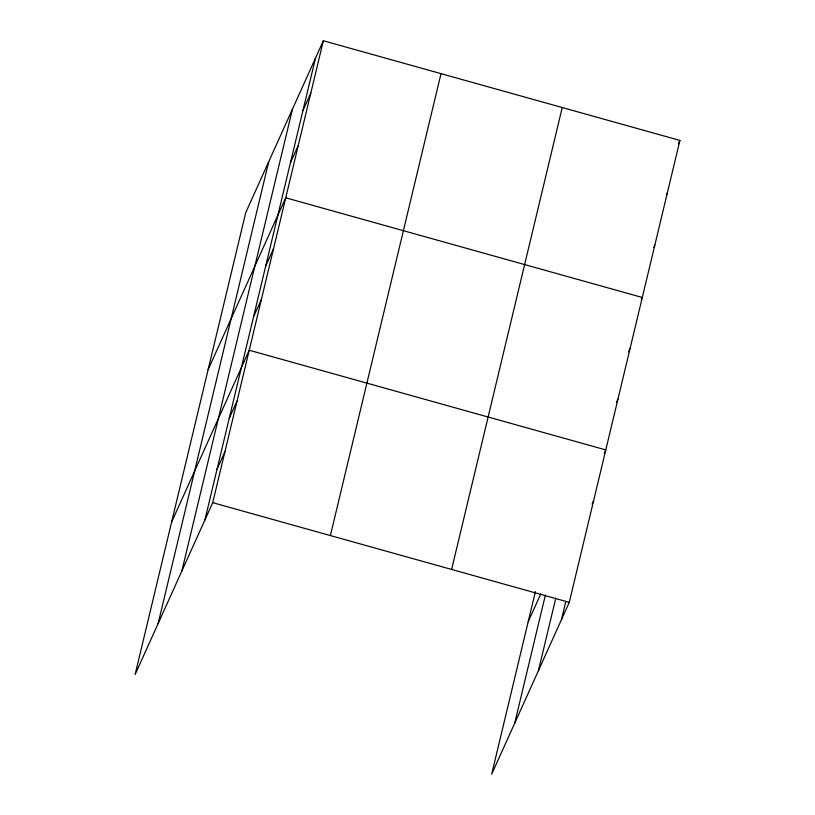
<?xml version="1.0" encoding="UTF-8"?>
<svg xmlns="http://www.w3.org/2000/svg" width="815" height="815" viewBox="0 0 815 815"><rect width="100%" height="100%" fill="white"/><g stroke="black" fill="none" stroke-linecap="round" stroke-linejoin="round"><path stroke-width="1.22" d="M158.12 623.567L268.746 161.645M181.847 571.02L292.473 109.098M204.881 520.011L315.507 58.089M323.341 40.75L245.722 212.654L135.096 674.576L212.715 502.672L323.341 40.75L679.904 140.425L569.278 602.346L491.659 774.25L535.414 591.568M330.381 535.567L441.007 73.645M451.612 569.451L562.238 107.529M514.693 723.241L545.408 595.001M538.42 670.694L555.81 598.108M561.454 619.685L565.793 601.541M302.966 110.443L310.8 93.104M290.435 162.796L298.259 145.447M208.11 369.704L285.729 197.8L642.291 297.475L641.252 299.788M265.721 265.955L273.555 248.616M253.557 316.77L261.391 299.421M171.598 522.14L249.217 350.236L605.789 449.911L604.221 453.374M229.219 418.39L237.053 401.051M217.055 469.196L224.879 451.856M678.345 143.888L679.904 140.425M666.324 195.091L667.373 192.778M653.793 247.434L654.832 245.121M628.559 351.754L630.127 348.29M616.395 402.569L617.953 399.095M528.171 621.814L540.732 593.992M592.057 504.19L593.615 500.726M212.715 502.672L569.278 602.346"/></g></svg>
